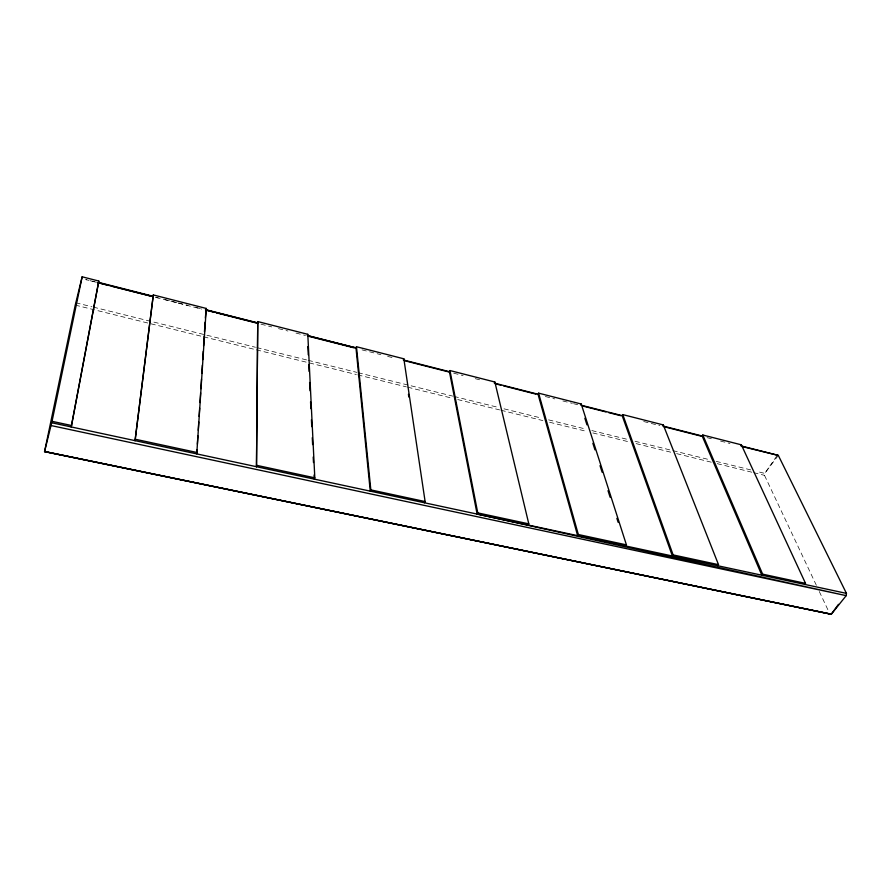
<?xml version="1.0" encoding="UTF-8"?>
<svg xmlns="http://www.w3.org/2000/svg" width="891" height="891" viewBox="0 0 891 891"><rect width="100%" height="100%" fill="white"/><g stroke="black" fill="none" stroke-linecap="round" stroke-linejoin="round"><path stroke-width="0.67" stroke-dasharray="4.46 3.34" d="M816.345 585.276L764.5 475.337L764.745 473.388L777.152 455.479M778.322 455.401L764.745 473.388L756.648 471.372M75.256 305.101L202.29 336.475M203.649 336.809L255.004 349.495M256.352 349.829L356.355 374.532M357.714 374.866L406.363 386.872M407.722 387.206L452.316 398.221M457.718 399.558L499.617 409.905M500.965 410.239L542.864 420.585M549.624 422.256L587.459 431.6M592.871 432.937L629.358 441.958M636.118 443.618L671.257 452.305M676.659 453.63L711.798 462.318M717.199 463.654L752.338 472.33M753.697 472.664L764.5 475.337M75.791 302.773L91.996 306.794M93.355 307.128L255.461 347.267M256.808 347.601L306.794 359.975M308.141 360.309L356.779 372.36M358.126 372.694L452.695 396.105M454.042 396.439L498.626 407.477M504.028 408.824L541.851 418.191M548.6 419.861L586.434 429.228M591.836 430.565L628.311 439.597M635.06 441.268L671.536 450.3M672.883 450.634L710.717 460.001M716.119 461.338L751.236 470.036M155.647 297.249L158.331 297.928M165.058 299.632L177.153 302.695M178.501 303.029L187.912 305.413M195.987 307.451L201.366 308.809M155.814 297.405L201.644 309.066M260.952 324.157L271.733 326.897M278.471 328.612L287.904 331.018M295.99 333.067L305.424 335.473M362.036 349.873L380.903 354.674M387.641 356.389L393.031 357.759M453.675 373.184L463.12 375.59M475.248 378.675L480.639 380.045M545.325 396.506L554.759 398.901M562.856 400.961L572.289 403.356M573.637 403.701L577.68 404.737M643.714 421.532L659.897 425.653M707.064 437.648L712.455 439.018M720.541 441.078L729.974 443.473M819.297 591.524L828.719 611.516M96.484 282.291L85.725 279.574L96.518 282.324"/><path stroke-width="1.34" d="M257.744 321.562L256.485 466.717L257.744 321.562L307.796 334.314L314.813 477.843L314.289 479.124L314.089 474.981M197.034 449.732L196.766 453.898L206.266 308.442L153.308 294.943L135.053 440.644L153.308 294.943M197.379 444.186L197.902 435.866M198.259 430.32L198.782 422M199.127 416.453L199.662 408.134M200.007 402.587L200.62 392.886M200.887 388.732L201.5 379.02M201.845 373.474L202.368 365.154M202.725 359.608L203.248 351.288M203.594 345.741L204.206 336.041M204.473 331.875L205.086 322.174M205.342 318.02L206.266 308.442M742.047 446.168L778.322 455.401L846.45 593.373L846.194 595.645L831.303 614.2L44.55 451.648L75.256 305.101L82.15 276.8L98.801 281.044L71.235 426.945L98.801 281.044M44.55 451.648L52.034 421.32L82.15 276.8M307.796 334.314L307.339 335.517L355.988 347.902L370.266 491.141L370.834 489.894L356.478 346.733L403.846 358.806L425.118 501.566L424.517 502.791M356.478 346.733L355.988 347.902L307.584 335.662M403.846 358.806L403.345 359.953L449.432 371.692L477.119 514.085L846.194 595.645L51.043 425.542M449.432 371.692L449.966 370.556L494.861 382.005L528.797 523.863L528.14 525.033M494.861 382.005L494.316 383.108L538.03 394.245L577.646 535.658L578.337 534.522L538.61 393.154L581.233 404.013L626.429 544.869L625.716 545.983M538.03 394.245L538.61 393.154M477.119 514.085L477.754 512.893L449.966 370.556M580.642 405.082L581.233 404.013M622.787 414.605L673.128 554.915L672.393 556.006L622.174 415.651L622.787 414.605L663.294 424.929L718.514 564.671L717.756 565.74M662.67 425.965L663.294 424.929M702.81 435.008L762.629 574.16L761.85 575.207L702.164 436.011L702.81 435.008L741.368 444.832L805.531 583.382L804.74 584.418M740.711 445.823L741.368 444.832M838.476 604.332L831.303 614.2L44.628 451.525L829.9 614.01M778.322 455.401L742.103 446.558M52.034 421.32L71.603 425.53M135.465 439.274L197.223 452.55M256.976 465.403L314.813 477.843M370.834 489.894L425.118 501.566M477.754 512.893L528.797 523.863M578.337 534.522L626.429 544.869M673.128 554.915L718.514 564.671M762.629 574.16L805.531 583.382M51.678 422.746L846.45 593.373M151.615 296.235L97.821 282.636L108.646 285.41M205.398 309.834L257.833 323.088M98.467 282.358L152.94 296.224M205.877 309.7L257.31 322.787M581.979 405.427L622.174 415.651M663.984 426.299L702.164 436.011M111.342 286.1L151.771 296.38M205.687 310.101L213.773 312.151M216.468 312.841L256.898 323.121M308.119 336.152L353.939 347.813M405.16 360.844L449.632 372.16M495.463 383.821L500.853 385.19M503.549 385.87L535.892 394.1M583.07 406.107L605.98 411.932M608.676 412.622L620.804 415.707M663.94 426.678L701.674 436.278M584.852 418.258L586.957 424.84M592.86 443.272L594.965 449.855M600.022 465.659L602.127 472.241M608.018 490.674L610.123 497.256M616.873 518.328L618.131 522.282M408.434 394.29L408.835 397.041M307.874 346.566L308.275 354.852M308.743 364.519L309.077 371.424M309.611 382.473L310.012 390.748M310.547 401.796L310.881 408.702M311.416 419.75L311.75 426.655M312.284 437.704L312.618 444.598M313.22 457.027L313.487 462.552"/></g></svg>
